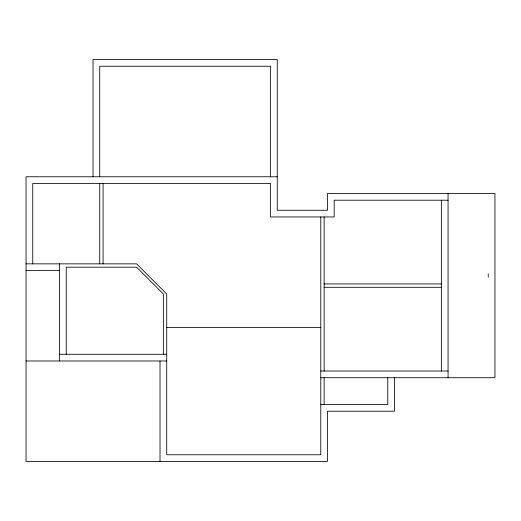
<?xml version="1.0" encoding="UTF-8"?>
<svg xmlns="http://www.w3.org/2000/svg" width="521" height="521" viewBox="0 0 521 521"><rect width="100%" height="100%" fill="white"/><g stroke="black" fill="none" stroke-linecap="round" stroke-linejoin="round"><path stroke-width="0.78" d="M277.244 176.769L26.05 176.769L26.05 461.456L327.488 461.456L327.488 411.219L394.469 411.219L394.469 377.725M448.06 200.214L334.182 200.214L334.182 216.957L270.549 216.957L270.549 183.464L32.751 183.464L32.751 263.847M26.05 263.847L136.574 263.847L166.72 293.994L166.72 454.761L320.786 454.761L320.786 216.957M26.05 270.549L59.544 270.549M324.134 283.945L441.359 283.945M324.134 287.292L441.359 287.292M166.72 327.488L320.786 327.488M59.544 354.28L166.72 354.28M26.05 360.981L166.72 360.981M320.786 371.024L448.06 371.024M320.786 377.725L494.95 377.725L494.95 193.512L327.488 193.512L327.488 210.263L277.244 210.263L277.244 59.544L93.038 59.544L93.038 176.769M320.786 404.517L387.774 404.517L387.774 377.406M488.249 273.896L488.249 277.244M448.06 193.512L448.06 377.725M441.359 200.214L441.359 371.024M324.134 216.957L324.134 371.024M324.134 377.725L324.134 404.517M270.549 176.769L270.549 66.239L99.732 66.239L99.732 176.769M163.373 354.28L163.373 293.994L136.574 267.201L66.239 267.201L66.239 354.28M160.019 360.981L160.019 461.456M103.086 183.464L103.086 263.847M99.732 183.464L99.732 263.847M59.544 263.847L59.544 360.981"/></g></svg>
